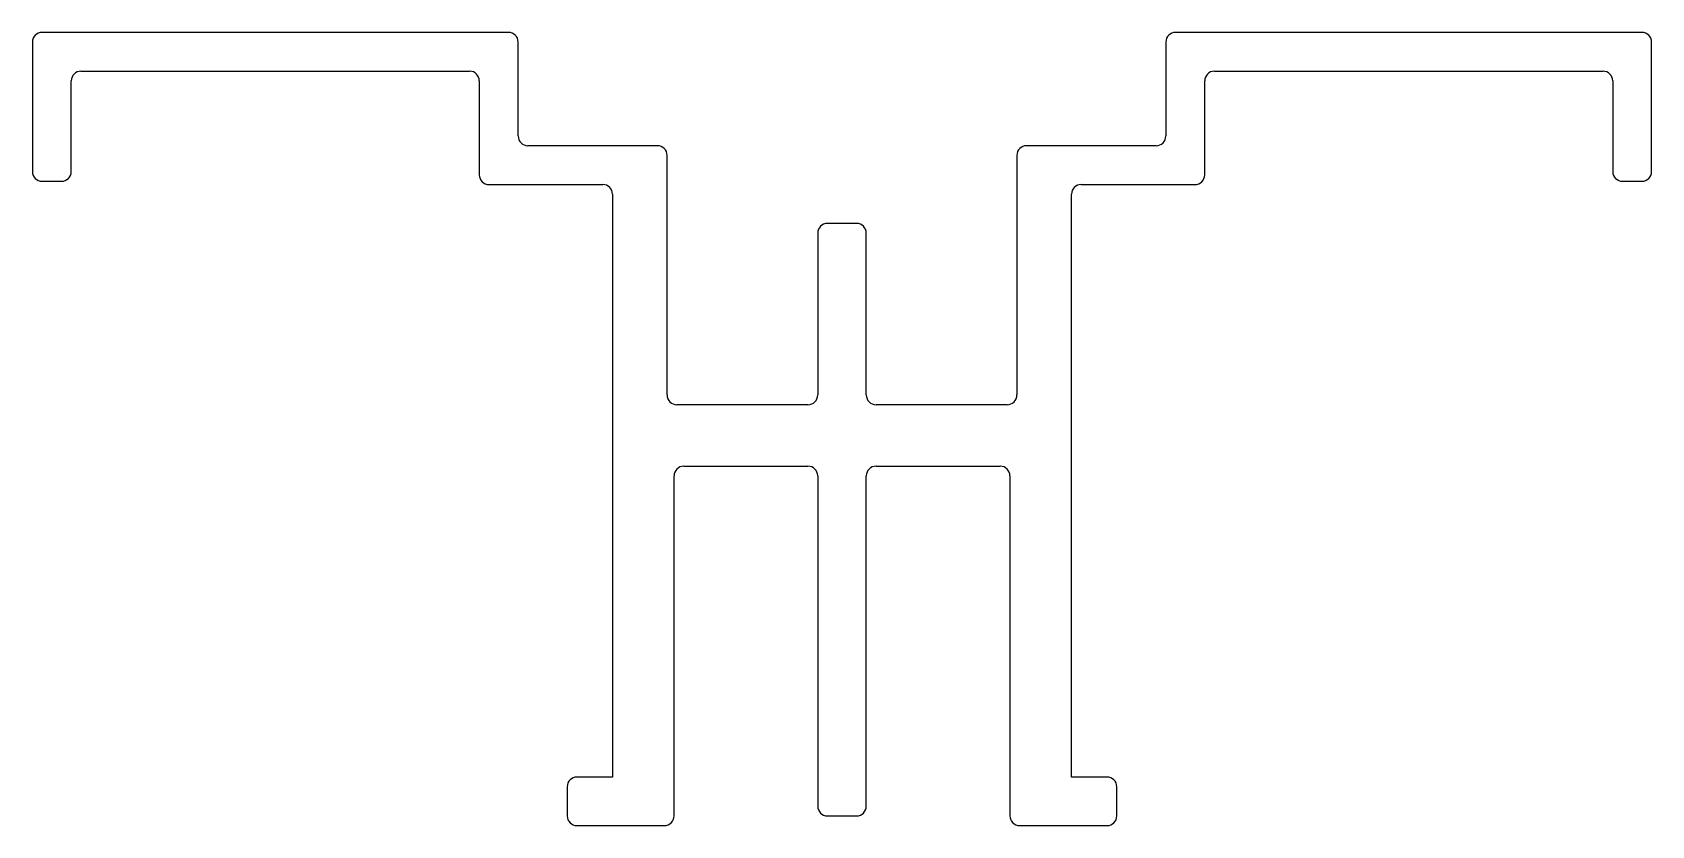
# Model space of a CAD drawing. Extents: x 2.9 to 52.9, y 1 to 25.5.
import ezdxf

# ---------------------------------------------------------------- set-up
doc = ezdxf.new("R2010")
doc.units = 0
doc.layers.get('0').update_dxf_attribs({"linetype": 'CONTINUOUS'})

msp = doc.modelspace()

# ---------------------------------------------------------------- linework, layer by layer
for p, q in [((17.621, 25.526), (3.221, 25.526)), ((52.621, 25.526), (38.221, 25.526)), ((2.921, 25.226), (2.921, 21.226)), ((17.921, 22.326), (17.921, 25.226)), ((37.921, 25.226), (37.921, 22.326)), ((52.921, 21.226), (52.921, 25.226)), ((4.121, 21.226), (4.121, 24.026)), ((4.421, 24.326), (16.421, 24.326)), ((16.721, 24.026), (16.721, 21.126)), ((39.121, 21.126), (39.121, 24.026)), ((39.421, 24.326), (51.421, 24.326)), ((51.721, 24.026), (51.721, 21.226)), ((22.221, 22.026), (18.221, 22.026)), ((37.621, 22.026), (33.621, 22.026)), ((22.521, 14.326), (22.521, 21.726)), ((33.321, 21.726), (33.321, 14.326)), ((3.221, 20.926), (3.821, 20.926)), ((17.021, 20.826), (20.535, 20.826)), ((20.835, 20.526), (20.835, 2.526)), ((35.007, 2.526), (35.007, 20.526)), ((35.307, 20.826), (38.821, 20.826)), ((52.021, 20.926), (52.621, 20.926)), ((28.371, 19.626), (27.471, 19.626)), ((27.171, 19.326), (27.171, 14.326)), ((28.671, 14.326), (28.671, 19.326)), ((26.871, 14.026), (22.821, 14.026)), ((33.021, 14.026), (28.971, 14.026)), ((23.035, 12.126), (26.871, 12.126)), ((28.971, 12.126), (32.807, 12.126)), ((22.735, 1.326), (22.735, 11.826)), ((27.171, 11.826), (27.171, 1.626)), ((28.671, 1.626), (28.671, 11.826)), ((33.107, 11.826), (33.107, 1.326)), ((20.835, 2.526), (19.735, 2.526)), ((36.107, 2.526), (35.007, 2.526)), ((19.435, 2.226), (19.435, 1.326)), ((36.407, 1.326), (36.407, 2.226)), ((19.735, 1.026), (22.435, 1.026)), ((27.471, 1.326), (28.371, 1.326)), ((33.407, 1.026), (36.107, 1.026))]:
    msp.add_line(p, q)
for centre, start, end in [((3.221, 25.226), 90, 180), ((17.621, 25.226), 0, 90), ((38.221, 25.226), 90, 180), ((52.621, 25.226), 0, 90), ((4.421, 24.026), 90, 180), ((16.421, 24.026), 360, 90), ((39.421, 24.026), 90, 180), ((51.421, 24.026), 360, 90), ((18.221, 22.326), 180, 270), ((22.221, 21.726), 0, 90), ((33.621, 21.726), 90, 180), ((37.621, 22.326), 270, 0), ((3.221, 21.226), 180, 270), ((3.821, 21.226), 270, 0), ((17.021, 21.126), 180, 270), ((38.821, 21.126), 270, 360), ((52.021, 21.226), 180, 270), ((52.621, 21.226), 270, 360), ((20.535, 20.526), 0, 90), ((35.307, 20.526), 90, 180), ((27.471, 19.326), 90, 180), ((28.371, 19.326), 0, 90), ((22.821, 14.326), 180, 270), ((26.871, 14.326), 270, 0), ((28.971, 14.326), 180, 270), ((33.021, 14.326), 270, 0), ((23.035, 11.826), 90, 180), ((26.871, 11.826), 0, 90), ((28.971, 11.826), 90, 180), ((32.807, 11.826), 0, 90), ((19.735, 2.226), 90, 180), ((36.107, 2.226), 0, 90), ((27.471, 1.626), 180, 270), ((28.371, 1.626), 270, 360), ((19.735, 1.326), 180, 270), ((22.435, 1.326), 270, 360), ((33.407, 1.326), 180, 270), ((36.107, 1.326), 270, 0)]:
    msp.add_arc(centre, 0.3, start, end)

doc.saveas('drawing.dxf')
